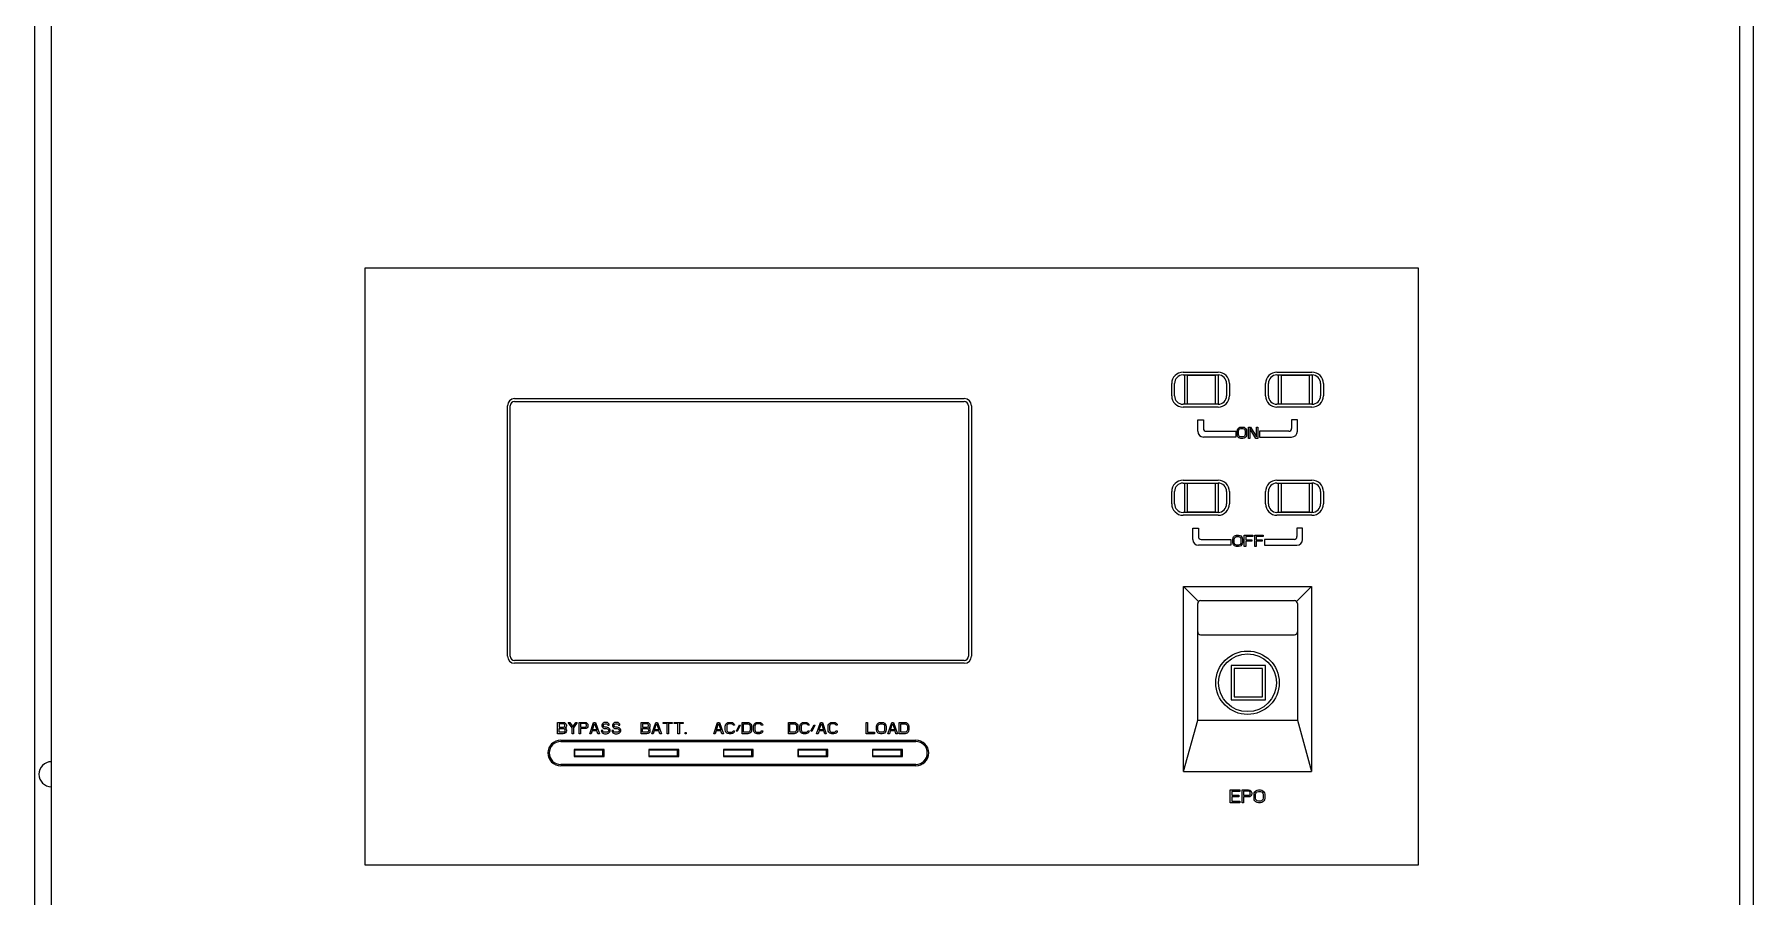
# Model space of a CAD drawing. Header units: millimetres. Extents: x 0 to 100, y -12 to 202.
# Drawn here: x 39.8 to 100.2, y 141.6 to 171.9 of the extents above; entities that cross this region are included whole.
import ezdxf

# ---------------------------------------------------------------- set-up
doc = ezdxf.new("R2010")
doc.units = ezdxf.units.MM
for name, color, linetype in [('4102-00741-1_0', 7, 'Continuous'), ('4102-40001-1_0', 7, 'Continuous'), ('4209-00048_0', 7, 'Continuous'), ('4212-59911-GJW_0', 7, 'Continuous'), ('4212-61205_0', 7, 'Continuous'), ('4212-61300_0', 7, 'Continuous'), ('4212-62023_1-GJW_0', 7, 'Continuous'), ('4212-94039_0', 7, 'Continuous'), ('ANJIAN-CONTROL_0', 7, 'Continuous')]:
    doc.layers.add(name, color=color, linetype=linetype)

msp = doc.modelspace()

# ---------------------------------------------------------------- linework, layer by layer
at = {"layer": '4102-00741-1_0', "color": 7, "linetype": 'Continuous'}
for p, q in [((81.82, 149.715), (81.82, 148.515)), ((83.02, 149.715), (81.82, 149.715)), ((81.92, 149.615), (81.92, 148.615)), ((82.92, 149.615), (81.92, 149.615)), ((82.92, 148.615), (82.92, 149.615)), ((83.02, 148.515), (83.02, 149.715)), ((81.92, 148.615), (82.92, 148.615)), ((81.82, 148.515), (83.02, 148.515))]:
    msp.add_line(p, q, dxfattribs=at)
at = {"layer": '4102-40001-1_0', "color": 7, "linetype": 'Continuous'}
for p, q in [((80.17, 159.93), (80.17, 158.9)), ((80.27, 159.915), (80.27, 158.915)), ((81.27, 159.915), (80.27, 159.915)), ((81.27, 158.915), (81.27, 159.915)), ((81.37, 158.902), (81.37, 159.928)), ((83.47, 159.93), (83.47, 158.9)), ((83.57, 159.915), (83.57, 158.915)), ((84.57, 159.915), (83.57, 159.915)), ((84.57, 158.915), (84.57, 159.915)), ((84.67, 158.902), (84.67, 159.928)), ((80.27, 158.915), (81.27, 158.915)), ((83.57, 158.915), (84.57, 158.915)), ((80.17, 156.13), (80.17, 155.1)), ((80.27, 156.115), (80.27, 155.115)), ((81.27, 156.115), (80.27, 156.115)), ((81.27, 155.115), (81.27, 156.115)), ((81.37, 155.102), (81.37, 156.128)), ((83.47, 156.13), (83.47, 155.1)), ((83.57, 156.115), (83.57, 155.115)), ((84.57, 156.115), (83.57, 156.115)), ((84.57, 155.115), (84.57, 156.115)), ((84.67, 155.102), (84.67, 156.128)), ((80.27, 155.115), (81.27, 155.115)), ((83.57, 155.115), (84.57, 155.115))]:
    msp.add_line(p, q, dxfattribs=at)
at = {"layer": '4209-00048_0', "color": 7, "linetype": 'Continuous'}
msp.add_arc((40.37, 145.9), 0.44, 90, 270, dxfattribs=at)
at = {"layer": '4212-59911-GJW_0', "color": 7, "linetype": 'Continuous'}
msp.add_line((39.77, 199.65), (39.77, 12.15), dxfattribs=at)
at = {"layer": '4212-61205_0', "color": 7, "linetype": 'Continuous'}
for p, q in [((51.39, 142.7), (51.39, 163.7)), ((51.39, 163.7), (88.39, 163.7)), ((88.39, 163.7), (88.39, 142.7)), ((88.39, 142.7), (51.39, 142.7))]:
    msp.add_line(p, q, dxfattribs=at)
at = {"layer": '4212-61300_0', "color": 7, "linetype": 'Continuous'}
for p, q in [((79.725, 159.2), (79.725, 159.63)), ((79.825, 159.2), (79.825, 159.63)), ((80.125, 160.03), (81.355, 160.03)), ((80.125, 159.93), (81.355, 159.93)), ((81.655, 159.63), (81.655, 159.2)), ((81.755, 159.63), (81.755, 159.2)), ((83.025, 159.2), (83.025, 159.63)), ((83.125, 159.2), (83.125, 159.63)), ((83.425, 160.03), (84.655, 160.03)), ((83.425, 159.93), (84.655, 159.93)), ((84.955, 159.63), (84.955, 159.2)), ((85.055, 159.63), (85.055, 159.2)), ((56.64, 159.1), (72.44, 159.1)), ((56.64, 159), (72.44, 159)), ((81.355, 158.9), (80.125, 158.9)), ((84.655, 158.9), (83.425, 158.9)), ((56.39, 150.05), (56.39, 158.85)), ((56.49, 150.05), (56.49, 158.85)), ((72.59, 158.85), (72.59, 150.05)), ((72.69, 158.85), (72.69, 150.05)), ((81.355, 158.8), (80.125, 158.8)), ((80.64, 157.95), (80.64, 158.35)), ((80.64, 158.35), (80.84, 158.35)), ((80.84, 158.35), (80.84, 158.05)), ((84.655, 158.8), (83.425, 158.8)), ((83.94, 158.35), (83.94, 158.05)), ((84.14, 158.35), (83.94, 158.35)), ((84.14, 157.95), (84.14, 158.35)), ((81.975, 157.75), (80.84, 157.75)), ((80.94, 157.95), (81.975, 157.95)), ((81.975, 157.95), (81.975, 157.75)), ((82.025, 157.964), (82.033, 158.006)), ((82.025, 157.836), (82.025, 157.964)), ((82.033, 157.794), (82.025, 157.836)), ((82.033, 158.006), (82.05, 158.04)), ((82.05, 157.76), (82.033, 157.794)), ((82.05, 158.04), (82.083, 158.074)), ((82.083, 157.726), (82.05, 157.76)), ((82.075, 157.964), (82.083, 157.998)), ((82.075, 157.836), (82.075, 157.964)), ((82.083, 157.802), (82.075, 157.836)), ((82.083, 158.074), (82.117, 158.091)), ((82.083, 157.998), (82.1, 158.023)), ((82.1, 157.777), (82.083, 157.802)), ((82.117, 157.709), (82.083, 157.726)), ((82.1, 158.023), (82.125, 158.04)), ((82.125, 157.76), (82.1, 157.777)), ((82.117, 158.091), (82.158, 158.1)), ((82.158, 157.7), (82.117, 157.709)), ((82.125, 158.04), (82.158, 158.049)), ((82.158, 157.751), (82.125, 157.76)), ((82.158, 158.1), (82.225, 158.1)), ((82.158, 158.049), (82.225, 158.049)), ((82.225, 157.751), (82.158, 157.751)), ((82.225, 157.7), (82.158, 157.7)), ((82.225, 158.1), (82.267, 158.091)), ((82.225, 158.049), (82.258, 158.04)), ((82.258, 157.76), (82.225, 157.751)), ((82.267, 157.709), (82.225, 157.7)), ((82.258, 158.04), (82.283, 158.023)), ((82.283, 157.777), (82.258, 157.76)), ((82.267, 158.091), (82.3, 158.074)), ((82.3, 157.726), (82.267, 157.709)), ((82.283, 158.023), (82.3, 157.998)), ((82.3, 157.802), (82.283, 157.777)), ((82.3, 158.074), (82.333, 158.04)), ((82.3, 157.998), (82.308, 157.964)), ((82.308, 157.836), (82.3, 157.802)), ((82.333, 157.76), (82.3, 157.726)), ((82.308, 157.964), (82.308, 157.836)), ((82.333, 158.04), (82.35, 158.006)), ((82.35, 157.794), (82.333, 157.76)), ((82.35, 158.006), (82.358, 157.964)), ((82.358, 157.836), (82.35, 157.794)), ((82.358, 157.964), (82.358, 157.836)), ((82.425, 157.7), (82.425, 158.1)), ((82.425, 158.1), (82.5, 158.1)), ((82.475, 157.7), (82.425, 157.7)), ((82.475, 158.049), (82.475, 157.7)), ((82.683, 157.7), (82.475, 158.049)), ((82.5, 158.1), (82.708, 157.76)), ((82.758, 157.7), (82.683, 157.7)), ((82.708, 157.76), (82.708, 158.1)), ((82.708, 158.1), (82.758, 158.1)), ((82.758, 158.1), (82.758, 157.7)), ((82.805, 157.95), (82.805, 157.75)), ((83.84, 157.95), (82.805, 157.95)), ((82.805, 157.75), (83.94, 157.75)), ((80.125, 156.23), (81.355, 156.23)), ((80.125, 156.13), (81.355, 156.13)), ((83.425, 156.23), (84.655, 156.23)), ((83.425, 156.13), (84.655, 156.13)), ((79.725, 155.4), (79.725, 155.83)), ((79.825, 155.4), (79.825, 155.83)), ((81.655, 155.83), (81.655, 155.4)), ((81.755, 155.83), (81.755, 155.4)), ((83.025, 155.4), (83.025, 155.83)), ((83.125, 155.4), (83.125, 155.83)), ((84.955, 155.83), (84.955, 155.4)), ((85.055, 155.83), (85.055, 155.4)), ((81.355, 155.1), (80.125, 155.1)), ((81.355, 155), (80.125, 155)), ((84.655, 155.1), (83.425, 155.1)), ((84.655, 155), (83.425, 155)), ((80.463, 154.15), (80.463, 154.55)), ((80.463, 154.55), (80.663, 154.55)), ((80.663, 154.55), (80.663, 154.25)), ((80.763, 154.15), (81.798, 154.15)), ((81.798, 154.15), (81.798, 153.95)), ((81.875, 154.164), (81.883, 154.206)), ((81.875, 154.036), (81.875, 154.164)), ((81.883, 153.994), (81.875, 154.036)), ((81.883, 154.206), (81.9, 154.24)), ((81.9, 154.24), (81.933, 154.274)), ((81.925, 154.164), (81.933, 154.198)), ((81.925, 154.036), (81.925, 154.164)), ((81.933, 154.002), (81.925, 154.036)), ((81.933, 154.274), (81.967, 154.291)), ((81.933, 154.198), (81.95, 154.223)), ((81.95, 154.223), (81.975, 154.24)), ((81.967, 154.291), (82.008, 154.3)), ((81.975, 154.24), (82.008, 154.249)), ((82.008, 154.3), (82.075, 154.3)), ((82.008, 154.249), (82.075, 154.249)), ((82.075, 154.3), (82.117, 154.291)), ((82.075, 154.249), (82.108, 154.24)), ((82.108, 154.24), (82.133, 154.223)), ((82.117, 154.291), (82.15, 154.274)), ((82.133, 154.223), (82.15, 154.198)), ((82.15, 154.274), (82.183, 154.24)), ((82.15, 154.198), (82.158, 154.164)), ((82.158, 154.036), (82.15, 154.002)), ((82.158, 154.164), (82.158, 154.036)), ((82.183, 154.24), (82.2, 154.206)), ((82.2, 154.206), (82.208, 154.164)), ((82.208, 154.036), (82.2, 153.994)), ((82.208, 154.164), (82.208, 154.036)), ((82.275, 153.9), (82.275, 154.3)), ((82.275, 154.3), (82.575, 154.3)), ((82.325, 154.249), (82.325, 154.138)), ((82.575, 154.249), (82.325, 154.249)), ((82.325, 154.138), (82.542, 154.138)), ((82.325, 154.087), (82.325, 153.9)), ((82.542, 154.087), (82.325, 154.087)), ((82.542, 154.138), (82.542, 154.087)), ((82.575, 154.3), (82.575, 154.249)), ((82.642, 153.9), (82.642, 154.3)), ((82.642, 154.3), (82.942, 154.3)), ((82.692, 154.249), (82.692, 154.138)), ((82.942, 154.249), (82.692, 154.249)), ((82.692, 154.138), (82.908, 154.138)), ((82.692, 154.087), (82.692, 153.9)), ((82.908, 154.087), (82.692, 154.087)), ((82.908, 154.138), (82.908, 154.087)), ((82.942, 154.3), (82.942, 154.249)), ((82.992, 154.15), (82.992, 153.95)), ((84.027, 154.15), (82.992, 154.15)), ((84.127, 154.55), (84.127, 154.25)), ((84.327, 154.55), (84.127, 154.55)), ((84.327, 154.15), (84.327, 154.55)), ((81.798, 153.95), (80.663, 153.95)), ((81.9, 153.96), (81.883, 153.994)), ((81.933, 153.926), (81.9, 153.96)), ((81.95, 153.977), (81.933, 154.002)), ((81.967, 153.909), (81.933, 153.926)), ((81.975, 153.96), (81.95, 153.977)), ((82.008, 153.9), (81.967, 153.909)), ((82.008, 153.951), (81.975, 153.96)), ((82.075, 153.951), (82.008, 153.951)), ((82.075, 153.9), (82.008, 153.9)), ((82.108, 153.96), (82.075, 153.951)), ((82.117, 153.909), (82.075, 153.9)), ((82.133, 153.977), (82.108, 153.96)), ((82.15, 153.926), (82.117, 153.909)), ((82.15, 154.002), (82.133, 153.977)), ((82.183, 153.96), (82.15, 153.926)), ((82.2, 153.994), (82.183, 153.96)), ((82.325, 153.9), (82.275, 153.9)), ((82.692, 153.9), (82.642, 153.9)), ((82.992, 153.95), (84.127, 153.95)), ((80.14, 146), (80.14, 152.5)), ((80.669, 151.971), (80.14, 152.5)), ((80.14, 152.5), (84.64, 152.5)), ((84.111, 151.971), (84.64, 152.5)), ((84.64, 152.5), (84.64, 146)), ((80.64, 147.8), (80.64, 151.9)), ((80.74, 152), (84.04, 152)), ((84.14, 151.9), (84.14, 147.8)), ((80.74, 150.8), (84.04, 150.8)), ((72.44, 149.9), (56.64, 149.9)), ((72.44, 149.8), (56.64, 149.8)), ((58.152, 147.322), (58.152, 147.722)), ((58.152, 147.722), (58.352, 147.722)), ((58.202, 147.671), (58.202, 147.552)), ((58.36, 147.671), (58.202, 147.671)), ((58.202, 147.552), (58.36, 147.552)), ((58.202, 147.373), (58.202, 147.501)), ((58.202, 147.501), (58.36, 147.501)), ((58.352, 147.722), (58.393, 147.713)), ((58.385, 147.662), (58.36, 147.671)), ((58.36, 147.552), (58.385, 147.56)), ((58.36, 147.501), (58.385, 147.492)), ((58.385, 147.382), (58.36, 147.373)), ((58.402, 147.645), (58.385, 147.662)), ((58.385, 147.56), (58.402, 147.577)), ((58.385, 147.492), (58.402, 147.475)), ((58.402, 147.399), (58.385, 147.382)), ((58.393, 147.713), (58.427, 147.688)), ((58.41, 147.62), (58.402, 147.645)), ((58.402, 147.577), (58.41, 147.603)), ((58.402, 147.475), (58.41, 147.45)), ((58.41, 147.424), (58.402, 147.399)), ((58.41, 147.603), (58.41, 147.62)), ((58.427, 147.535), (58.41, 147.526)), ((58.41, 147.526), (58.427, 147.518)), ((58.41, 147.45), (58.41, 147.424)), ((58.427, 147.688), (58.452, 147.654)), ((58.452, 147.569), (58.427, 147.535)), ((58.427, 147.518), (58.452, 147.484)), ((58.452, 147.39), (58.427, 147.356)), ((58.452, 147.654), (58.46, 147.628)), ((58.46, 147.594), (58.452, 147.569)), ((58.452, 147.484), (58.46, 147.458)), ((58.46, 147.416), (58.452, 147.39)), ((58.46, 147.628), (58.46, 147.594)), ((58.46, 147.458), (58.46, 147.416)), ((58.66, 147.526), (58.527, 147.722)), ((58.527, 147.722), (58.577, 147.722)), ((58.577, 147.722), (58.685, 147.56)), ((58.66, 147.322), (58.66, 147.526)), ((58.685, 147.56), (58.793, 147.722)), ((58.843, 147.722), (58.71, 147.526)), ((58.71, 147.526), (58.71, 147.322)), ((58.793, 147.722), (58.843, 147.722)), ((58.91, 147.322), (58.91, 147.722)), ((58.91, 147.722), (59.11, 147.722)), ((58.96, 147.679), (58.96, 147.552)), ((59.118, 147.679), (58.96, 147.679)), ((58.96, 147.552), (59.118, 147.552)), ((58.96, 147.501), (58.96, 147.322)), ((59.11, 147.501), (58.96, 147.501)), ((59.11, 147.722), (59.152, 147.713)), ((59.152, 147.509), (59.11, 147.501)), ((59.143, 147.671), (59.118, 147.679)), ((59.118, 147.552), (59.143, 147.56)), ((59.16, 147.654), (59.143, 147.671)), ((59.143, 147.56), (59.16, 147.577)), ((59.152, 147.713), (59.185, 147.688)), ((59.185, 147.535), (59.152, 147.509)), ((59.168, 147.628), (59.16, 147.654)), ((59.16, 147.577), (59.168, 147.603)), ((59.168, 147.603), (59.168, 147.628)), ((59.185, 147.688), (59.21, 147.654)), ((59.21, 147.569), (59.185, 147.535)), ((59.21, 147.654), (59.218, 147.628)), ((59.218, 147.594), (59.21, 147.569)), ((59.218, 147.628), (59.218, 147.594)), ((59.285, 147.322), (59.418, 147.722)), ((59.368, 147.424), (59.335, 147.322)), ((59.535, 147.424), (59.368, 147.424)), ((59.377, 147.458), (59.452, 147.688)), ((59.527, 147.458), (59.377, 147.458)), ((59.418, 147.722), (59.485, 147.722)), ((59.452, 147.688), (59.527, 147.458)), ((59.485, 147.722), (59.618, 147.322)), ((59.568, 147.322), (59.535, 147.424)), ((59.685, 147.433), (59.693, 147.399)), ((59.735, 147.433), (59.685, 147.433)), ((59.693, 147.399), (59.718, 147.356)), ((59.718, 147.662), (59.71, 147.628)), ((59.71, 147.628), (59.71, 147.594)), ((59.71, 147.594), (59.718, 147.56)), ((59.752, 147.696), (59.718, 147.662)), ((59.718, 147.56), (59.752, 147.526)), ((59.743, 147.407), (59.735, 147.433)), ((59.768, 147.382), (59.743, 147.407)), ((59.785, 147.713), (59.752, 147.696)), ((59.752, 147.526), (59.785, 147.509)), ((59.76, 147.62), (59.768, 147.645)), ((59.76, 147.603), (59.76, 147.62)), ((59.768, 147.577), (59.76, 147.603)), ((59.768, 147.645), (59.793, 147.662)), ((59.793, 147.56), (59.768, 147.577)), ((59.802, 147.373), (59.768, 147.382)), ((59.818, 147.722), (59.785, 147.713)), ((59.785, 147.509), (59.818, 147.501)), ((59.793, 147.662), (59.818, 147.671)), ((59.818, 147.552), (59.793, 147.56)), ((59.86, 147.722), (59.818, 147.722)), ((59.818, 147.671), (59.868, 147.671)), ((59.868, 147.552), (59.818, 147.552)), ((59.818, 147.501), (59.868, 147.501)), ((59.902, 147.713), (59.86, 147.722)), ((59.868, 147.671), (59.893, 147.662)), ((59.91, 147.543), (59.868, 147.552)), ((59.868, 147.501), (59.902, 147.492)), ((59.902, 147.382), (59.868, 147.373)), ((59.893, 147.662), (59.91, 147.645)), ((59.935, 147.688), (59.902, 147.713)), ((59.902, 147.492), (59.927, 147.475)), ((59.927, 147.399), (59.902, 147.382)), ((59.91, 147.645), (59.918, 147.628)), ((59.943, 147.526), (59.91, 147.543)), ((59.918, 147.628), (59.968, 147.628)), ((59.927, 147.475), (59.943, 147.45)), ((59.943, 147.424), (59.927, 147.399)), ((59.96, 147.654), (59.935, 147.688)), ((59.977, 147.492), (59.943, 147.526)), ((59.943, 147.45), (59.943, 147.424)), ((59.943, 147.348), (59.977, 147.382)), ((59.968, 147.628), (59.96, 147.654)), ((59.993, 147.458), (59.977, 147.492)), ((59.977, 147.382), (59.993, 147.416)), ((59.993, 147.416), (59.993, 147.458)), ((60.06, 147.433), (60.068, 147.399)), ((60.11, 147.433), (60.06, 147.433)), ((60.068, 147.399), (60.093, 147.356)), ((60.093, 147.662), (60.085, 147.628)), ((60.085, 147.628), (60.085, 147.594)), ((60.085, 147.594), (60.093, 147.56)), ((60.127, 147.696), (60.093, 147.662)), ((60.093, 147.56), (60.127, 147.526)), ((60.118, 147.407), (60.11, 147.433)), ((60.143, 147.382), (60.118, 147.407)), ((60.16, 147.713), (60.127, 147.696)), ((60.127, 147.526), (60.16, 147.509)), ((60.135, 147.62), (60.143, 147.645)), ((60.135, 147.603), (60.135, 147.62)), ((60.143, 147.577), (60.135, 147.603)), ((60.143, 147.645), (60.168, 147.662)), ((60.168, 147.56), (60.143, 147.577)), ((60.177, 147.373), (60.143, 147.382)), ((60.193, 147.722), (60.16, 147.713)), ((60.16, 147.509), (60.193, 147.501)), ((60.168, 147.662), (60.193, 147.671)), ((60.193, 147.552), (60.168, 147.56)), ((60.235, 147.722), (60.193, 147.722)), ((60.193, 147.671), (60.243, 147.671)), ((60.243, 147.552), (60.193, 147.552)), ((60.193, 147.501), (60.243, 147.501)), ((60.277, 147.713), (60.235, 147.722)), ((60.243, 147.671), (60.268, 147.662)), ((60.285, 147.543), (60.243, 147.552)), ((60.243, 147.501), (60.277, 147.492)), ((60.277, 147.382), (60.243, 147.373)), ((60.268, 147.662), (60.285, 147.645)), ((60.31, 147.688), (60.277, 147.713)), ((60.277, 147.492), (60.302, 147.475)), ((60.302, 147.399), (60.277, 147.382)), ((60.285, 147.645), (60.293, 147.628)), ((60.318, 147.526), (60.285, 147.543)), ((60.293, 147.628), (60.343, 147.628)), ((60.302, 147.475), (60.318, 147.45)), ((60.318, 147.424), (60.302, 147.399)), ((60.335, 147.654), (60.31, 147.688)), ((60.352, 147.492), (60.318, 147.526)), ((60.318, 147.45), (60.318, 147.424)), ((60.318, 147.348), (60.352, 147.382)), ((60.343, 147.628), (60.335, 147.654)), ((60.368, 147.458), (60.352, 147.492)), ((60.352, 147.382), (60.368, 147.416)), ((60.368, 147.416), (60.368, 147.458)), ((61.088, 147.322), (61.088, 147.722)), ((61.088, 147.722), (61.288, 147.722)), ((61.138, 147.671), (61.138, 147.552)), ((61.297, 147.671), (61.138, 147.671)), ((61.138, 147.552), (61.297, 147.552)), ((61.138, 147.373), (61.138, 147.501)), ((61.138, 147.501), (61.297, 147.501)), ((61.288, 147.722), (61.33, 147.713)), ((61.322, 147.662), (61.297, 147.671)), ((61.297, 147.552), (61.322, 147.56)), ((61.297, 147.501), (61.322, 147.492)), ((61.322, 147.382), (61.297, 147.373)), ((61.338, 147.645), (61.322, 147.662)), ((61.322, 147.56), (61.338, 147.577)), ((61.322, 147.492), (61.338, 147.475)), ((61.338, 147.399), (61.322, 147.382)), ((61.33, 147.713), (61.363, 147.688)), ((61.347, 147.62), (61.338, 147.645)), ((61.338, 147.577), (61.347, 147.603)), ((61.338, 147.475), (61.347, 147.45)), ((61.347, 147.424), (61.338, 147.399)), ((61.347, 147.603), (61.347, 147.62)), ((61.363, 147.535), (61.347, 147.526)), ((61.347, 147.526), (61.363, 147.518)), ((61.347, 147.45), (61.347, 147.424)), ((61.363, 147.688), (61.388, 147.654)), ((61.388, 147.569), (61.363, 147.535)), ((61.363, 147.518), (61.388, 147.484)), ((61.388, 147.39), (61.363, 147.356)), ((61.388, 147.654), (61.397, 147.628)), ((61.397, 147.594), (61.388, 147.569)), ((61.388, 147.484), (61.397, 147.458)), ((61.397, 147.416), (61.388, 147.39)), ((61.397, 147.628), (61.397, 147.594)), ((61.397, 147.458), (61.397, 147.416)), ((61.463, 147.322), (61.597, 147.722)), ((61.547, 147.424), (61.513, 147.322)), ((61.713, 147.424), (61.547, 147.424)), ((61.555, 147.458), (61.63, 147.688)), ((61.705, 147.458), (61.555, 147.458)), ((61.597, 147.722), (61.663, 147.722)), ((61.63, 147.688), (61.705, 147.458)), ((61.663, 147.722), (61.797, 147.322)), ((61.747, 147.322), (61.713, 147.424)), ((61.863, 147.679), (61.863, 147.722)), ((61.863, 147.722), (62.18, 147.722)), ((61.997, 147.679), (61.863, 147.679)), ((61.997, 147.322), (61.997, 147.679)), ((62.047, 147.679), (62.047, 147.322)), ((62.18, 147.679), (62.047, 147.679)), ((62.18, 147.722), (62.18, 147.679)), ((62.247, 147.679), (62.247, 147.722)), ((62.247, 147.722), (62.563, 147.722)), ((62.38, 147.679), (62.247, 147.679)), ((62.38, 147.322), (62.38, 147.679)), ((62.43, 147.679), (62.43, 147.322)), ((62.563, 147.679), (62.43, 147.679)), ((62.563, 147.722), (62.563, 147.679)), ((63.642, 147.322), (63.775, 147.722)), ((63.725, 147.424), (63.692, 147.322)), ((63.892, 147.424), (63.725, 147.424)), ((63.733, 147.458), (63.808, 147.688)), ((63.883, 147.458), (63.733, 147.458)), ((63.775, 147.722), (63.842, 147.722)), ((63.808, 147.688), (63.883, 147.458)), ((63.842, 147.722), (63.975, 147.322)), ((63.925, 147.322), (63.892, 147.424)), ((64.042, 147.586), (64.05, 147.628)), ((64.042, 147.458), (64.042, 147.586)), ((64.05, 147.416), (64.042, 147.458)), ((64.05, 147.628), (64.067, 147.662)), ((64.067, 147.382), (64.05, 147.416)), ((64.067, 147.662), (64.1, 147.696)), ((64.1, 147.348), (64.067, 147.382)), ((64.1, 147.62), (64.092, 147.586)), ((64.092, 147.586), (64.092, 147.458)), ((64.092, 147.458), (64.1, 147.424)), ((64.1, 147.696), (64.133, 147.713)), ((64.117, 147.645), (64.1, 147.62)), ((64.1, 147.424), (64.117, 147.399)), ((64.142, 147.662), (64.117, 147.645)), ((64.117, 147.399), (64.142, 147.382)), ((64.133, 147.713), (64.175, 147.722)), ((64.175, 147.671), (64.142, 147.662)), ((64.142, 147.382), (64.175, 147.373)), ((64.175, 147.722), (64.25, 147.722)), ((64.25, 147.671), (64.175, 147.671)), ((64.25, 147.722), (64.292, 147.713)), ((64.283, 147.662), (64.25, 147.671)), ((64.25, 147.373), (64.283, 147.382)), ((64.308, 147.645), (64.283, 147.662)), ((64.283, 147.382), (64.308, 147.399)), ((64.292, 147.713), (64.325, 147.696)), ((64.317, 147.62), (64.308, 147.645)), ((64.308, 147.399), (64.317, 147.424)), ((64.367, 147.62), (64.317, 147.62)), ((64.317, 147.424), (64.367, 147.424)), ((64.325, 147.696), (64.358, 147.662)), ((64.358, 147.382), (64.325, 147.348)), ((64.358, 147.662), (64.367, 147.62)), ((64.367, 147.424), (64.358, 147.382)), ((64.433, 147.424), (64.542, 147.637)), ((64.458, 147.407), (64.433, 147.424)), ((64.567, 147.62), (64.458, 147.407)), ((64.542, 147.637), (64.567, 147.62)), ((64.633, 147.322), (64.633, 147.722)), ((64.633, 147.722), (64.833, 147.722)), ((64.683, 147.373), (64.683, 147.671)), ((64.683, 147.671), (64.833, 147.671)), ((64.833, 147.722), (64.875, 147.713)), ((64.833, 147.671), (64.867, 147.662)), ((64.867, 147.382), (64.833, 147.373)), ((64.867, 147.662), (64.892, 147.645)), ((64.892, 147.399), (64.867, 147.382)), ((64.875, 147.713), (64.908, 147.696)), ((64.892, 147.645), (64.908, 147.62)), ((64.908, 147.424), (64.892, 147.399)), ((64.908, 147.696), (64.942, 147.662)), ((64.908, 147.62), (64.917, 147.586)), ((64.917, 147.458), (64.908, 147.424)), ((64.942, 147.382), (64.908, 147.348)), ((64.917, 147.586), (64.917, 147.458)), ((64.942, 147.662), (64.958, 147.628)), ((64.958, 147.416), (64.942, 147.382)), ((64.958, 147.628), (64.967, 147.586)), ((64.967, 147.458), (64.958, 147.416)), ((64.967, 147.586), (64.967, 147.458)), ((65.033, 147.586), (65.042, 147.628)), ((65.033, 147.458), (65.033, 147.586)), ((65.042, 147.416), (65.033, 147.458)), ((65.042, 147.628), (65.058, 147.662)), ((65.058, 147.382), (65.042, 147.416)), ((65.058, 147.662), (65.092, 147.696)), ((65.092, 147.348), (65.058, 147.382)), ((65.092, 147.62), (65.083, 147.586)), ((65.083, 147.586), (65.083, 147.458)), ((65.083, 147.458), (65.092, 147.424)), ((65.092, 147.696), (65.125, 147.713)), ((65.108, 147.645), (65.092, 147.62)), ((65.092, 147.424), (65.108, 147.399)), ((65.133, 147.662), (65.108, 147.645)), ((65.108, 147.399), (65.133, 147.382)), ((65.125, 147.713), (65.167, 147.722)), ((65.167, 147.671), (65.133, 147.662)), ((65.133, 147.382), (65.167, 147.373)), ((65.167, 147.722), (65.242, 147.722)), ((65.242, 147.671), (65.167, 147.671)), ((65.242, 147.722), (65.283, 147.713)), ((65.275, 147.662), (65.242, 147.671)), ((65.242, 147.373), (65.275, 147.382)), ((65.3, 147.645), (65.275, 147.662)), ((65.275, 147.382), (65.3, 147.399)), ((65.283, 147.713), (65.317, 147.696)), ((65.308, 147.62), (65.3, 147.645)), ((65.3, 147.399), (65.308, 147.424)), ((65.358, 147.62), (65.308, 147.62)), ((65.308, 147.424), (65.358, 147.424)), ((65.317, 147.696), (65.35, 147.662)), ((65.35, 147.382), (65.317, 147.348)), ((65.35, 147.662), (65.358, 147.62)), ((65.358, 147.424), (65.35, 147.382)), ((66.262, 147.322), (66.262, 147.722)), ((66.262, 147.722), (66.462, 147.722)), ((66.312, 147.373), (66.312, 147.671)), ((66.312, 147.671), (66.462, 147.671)), ((66.462, 147.722), (66.503, 147.713)), ((66.462, 147.671), (66.495, 147.662)), ((66.495, 147.382), (66.462, 147.373)), ((66.495, 147.662), (66.52, 147.645)), ((66.52, 147.399), (66.495, 147.382)), ((66.503, 147.713), (66.537, 147.696)), ((66.52, 147.645), (66.537, 147.62)), ((66.537, 147.424), (66.52, 147.399)), ((66.537, 147.696), (66.57, 147.662)), ((66.537, 147.62), (66.545, 147.586)), ((66.545, 147.458), (66.537, 147.424)), ((66.57, 147.382), (66.537, 147.348)), ((66.545, 147.586), (66.545, 147.458)), ((66.57, 147.662), (66.587, 147.628)), ((66.587, 147.416), (66.57, 147.382)), ((66.587, 147.628), (66.595, 147.586)), ((66.595, 147.458), (66.587, 147.416)), ((66.595, 147.586), (66.595, 147.458)), ((66.662, 147.586), (66.67, 147.628)), ((66.662, 147.458), (66.662, 147.586)), ((66.67, 147.416), (66.662, 147.458)), ((66.67, 147.628), (66.687, 147.662)), ((66.687, 147.382), (66.67, 147.416)), ((66.687, 147.662), (66.72, 147.696)), ((66.72, 147.348), (66.687, 147.382)), ((66.72, 147.62), (66.712, 147.586)), ((66.712, 147.586), (66.712, 147.458)), ((66.712, 147.458), (66.72, 147.424)), ((66.72, 147.696), (66.753, 147.713)), ((66.737, 147.645), (66.72, 147.62)), ((66.72, 147.424), (66.737, 147.399)), ((66.762, 147.662), (66.737, 147.645)), ((66.737, 147.399), (66.762, 147.382)), ((66.753, 147.713), (66.795, 147.722)), ((66.795, 147.671), (66.762, 147.662)), ((66.762, 147.382), (66.795, 147.373)), ((66.795, 147.722), (66.87, 147.722)), ((66.87, 147.671), (66.795, 147.671)), ((66.87, 147.722), (66.912, 147.713)), ((66.903, 147.662), (66.87, 147.671)), ((66.87, 147.373), (66.903, 147.382)), ((66.928, 147.645), (66.903, 147.662)), ((66.903, 147.382), (66.928, 147.399)), ((66.912, 147.713), (66.945, 147.696)), ((66.937, 147.62), (66.928, 147.645)), ((66.928, 147.399), (66.937, 147.424)), ((66.987, 147.62), (66.937, 147.62)), ((66.937, 147.424), (66.987, 147.424)), ((66.945, 147.696), (66.978, 147.662)), ((66.978, 147.382), (66.945, 147.348)), ((66.978, 147.662), (66.987, 147.62)), ((66.987, 147.424), (66.978, 147.382)), ((67.053, 147.424), (67.162, 147.637)), ((67.078, 147.407), (67.053, 147.424)), ((67.187, 147.62), (67.078, 147.407)), ((67.162, 147.637), (67.187, 147.62)), ((67.253, 147.322), (67.387, 147.722)), ((67.337, 147.424), (67.303, 147.322)), ((67.503, 147.424), (67.337, 147.424)), ((67.345, 147.458), (67.42, 147.688)), ((67.495, 147.458), (67.345, 147.458)), ((67.387, 147.722), (67.453, 147.722)), ((67.42, 147.688), (67.495, 147.458)), ((67.453, 147.722), (67.587, 147.322)), ((67.537, 147.322), (67.503, 147.424)), ((67.653, 147.586), (67.662, 147.628)), ((67.653, 147.458), (67.653, 147.586)), ((67.662, 147.416), (67.653, 147.458)), ((67.662, 147.628), (67.678, 147.662)), ((67.678, 147.382), (67.662, 147.416)), ((67.678, 147.662), (67.712, 147.696)), ((67.712, 147.348), (67.678, 147.382)), ((67.712, 147.62), (67.703, 147.586)), ((67.703, 147.586), (67.703, 147.458)), ((67.703, 147.458), (67.712, 147.424)), ((67.712, 147.696), (67.745, 147.713)), ((67.728, 147.645), (67.712, 147.62)), ((67.712, 147.424), (67.728, 147.399)), ((67.753, 147.662), (67.728, 147.645)), ((67.728, 147.399), (67.753, 147.382)), ((67.745, 147.713), (67.787, 147.722)), ((67.787, 147.671), (67.753, 147.662)), ((67.753, 147.382), (67.787, 147.373)), ((67.787, 147.722), (67.862, 147.722)), ((67.862, 147.671), (67.787, 147.671)), ((67.862, 147.722), (67.903, 147.713)), ((67.895, 147.662), (67.862, 147.671)), ((67.862, 147.373), (67.895, 147.382)), ((67.92, 147.645), (67.895, 147.662)), ((67.895, 147.382), (67.92, 147.399)), ((67.903, 147.713), (67.937, 147.696)), ((67.928, 147.62), (67.92, 147.645)), ((67.92, 147.399), (67.928, 147.424)), ((67.978, 147.62), (67.928, 147.62)), ((67.928, 147.424), (67.978, 147.424)), ((67.937, 147.696), (67.97, 147.662)), ((67.97, 147.382), (67.937, 147.348)), ((67.97, 147.662), (67.978, 147.62)), ((67.978, 147.424), (67.97, 147.382)), ((68.99, 147.322), (68.99, 147.722)), ((68.99, 147.722), (69.04, 147.722)), ((69.04, 147.722), (69.04, 147.373)), ((69.357, 147.586), (69.365, 147.628)), ((69.357, 147.458), (69.357, 147.586)), ((69.365, 147.416), (69.357, 147.458)), ((69.365, 147.628), (69.382, 147.662)), ((69.382, 147.382), (69.365, 147.416)), ((69.382, 147.662), (69.415, 147.696)), ((69.415, 147.348), (69.382, 147.382)), ((69.407, 147.586), (69.415, 147.62)), ((69.407, 147.458), (69.407, 147.586)), ((69.415, 147.424), (69.407, 147.458)), ((69.415, 147.696), (69.448, 147.713)), ((69.415, 147.62), (69.432, 147.645)), ((69.432, 147.399), (69.415, 147.424)), ((69.432, 147.645), (69.457, 147.662)), ((69.457, 147.382), (69.432, 147.399)), ((69.448, 147.713), (69.49, 147.722)), ((69.457, 147.662), (69.49, 147.671)), ((69.49, 147.373), (69.457, 147.382)), ((69.49, 147.722), (69.557, 147.722)), ((69.49, 147.671), (69.557, 147.671)), ((69.557, 147.722), (69.598, 147.713)), ((69.557, 147.671), (69.59, 147.662)), ((69.59, 147.382), (69.557, 147.373)), ((69.59, 147.662), (69.615, 147.645)), ((69.615, 147.399), (69.59, 147.382)), ((69.598, 147.713), (69.632, 147.696)), ((69.615, 147.645), (69.632, 147.62)), ((69.632, 147.424), (69.615, 147.399)), ((69.632, 147.696), (69.665, 147.662)), ((69.632, 147.62), (69.64, 147.586)), ((69.64, 147.458), (69.632, 147.424)), ((69.665, 147.382), (69.632, 147.348)), ((69.64, 147.586), (69.64, 147.458)), ((69.665, 147.662), (69.682, 147.628)), ((69.682, 147.416), (69.665, 147.382)), ((69.682, 147.628), (69.69, 147.586)), ((69.69, 147.458), (69.682, 147.416)), ((69.69, 147.586), (69.69, 147.458)), ((69.757, 147.322), (69.89, 147.722)), ((69.84, 147.424), (69.807, 147.322)), ((70.007, 147.424), (69.84, 147.424)), ((69.848, 147.458), (69.923, 147.688)), ((69.998, 147.458), (69.848, 147.458)), ((69.89, 147.722), (69.957, 147.722)), ((69.923, 147.688), (69.998, 147.458)), ((69.957, 147.722), (70.09, 147.322)), ((70.04, 147.322), (70.007, 147.424)), ((70.157, 147.322), (70.157, 147.722)), ((70.157, 147.722), (70.357, 147.722)), ((70.207, 147.373), (70.207, 147.671)), ((70.207, 147.671), (70.357, 147.671)), ((70.357, 147.722), (70.398, 147.713)), ((70.357, 147.671), (70.39, 147.662)), ((70.39, 147.382), (70.357, 147.373)), ((70.39, 147.662), (70.415, 147.645)), ((70.415, 147.399), (70.39, 147.382)), ((70.398, 147.713), (70.432, 147.696)), ((70.415, 147.645), (70.432, 147.62)), ((70.432, 147.424), (70.415, 147.399)), ((70.432, 147.696), (70.465, 147.662)), ((70.432, 147.62), (70.44, 147.586)), ((70.44, 147.458), (70.432, 147.424)), ((70.465, 147.382), (70.432, 147.348)), ((70.44, 147.586), (70.44, 147.458)), ((70.465, 147.662), (70.482, 147.628)), ((70.482, 147.416), (70.465, 147.382)), ((70.482, 147.628), (70.49, 147.586)), ((70.49, 147.458), (70.482, 147.416)), ((70.49, 147.586), (70.49, 147.458)), ((80.14, 146), (80.64, 147.8)), ((80.64, 147.8), (84.14, 147.8)), ((84.14, 147.8), (84.64, 146)), ((58.352, 147.322), (58.152, 147.322)), ((58.36, 147.373), (58.202, 147.373)), ((58.26, 147.097), (70.74, 147.097)), ((58.26, 147.047), (70.74, 147.047)), ((58.393, 147.331), (58.352, 147.322)), ((58.427, 147.356), (58.393, 147.331)), ((58.71, 147.322), (58.66, 147.322)), ((58.96, 147.322), (58.91, 147.322)), ((59.335, 147.322), (59.285, 147.322)), ((59.618, 147.322), (59.568, 147.322)), ((59.718, 147.356), (59.76, 147.331)), ((59.76, 147.331), (59.802, 147.322)), ((59.868, 147.373), (59.802, 147.373)), ((59.802, 147.322), (59.868, 147.322)), ((59.868, 147.322), (59.91, 147.331)), ((59.91, 147.331), (59.943, 147.348)), ((60.093, 147.356), (60.135, 147.331)), ((60.135, 147.331), (60.177, 147.322)), ((60.243, 147.373), (60.177, 147.373)), ((60.177, 147.322), (60.243, 147.322)), ((60.243, 147.322), (60.285, 147.331)), ((60.285, 147.331), (60.318, 147.348)), ((61.288, 147.322), (61.088, 147.322)), ((61.297, 147.373), (61.138, 147.373)), ((61.33, 147.331), (61.288, 147.322)), ((61.363, 147.356), (61.33, 147.331)), ((61.513, 147.322), (61.463, 147.322)), ((61.797, 147.322), (61.747, 147.322)), ((62.047, 147.322), (61.997, 147.322)), ((62.43, 147.322), (62.38, 147.322)), ((62.63, 147.322), (62.63, 147.365)), ((62.63, 147.365), (62.672, 147.365)), ((62.672, 147.322), (62.63, 147.322)), ((62.672, 147.365), (62.672, 147.322)), ((63.692, 147.322), (63.642, 147.322)), ((63.975, 147.322), (63.925, 147.322)), ((64.133, 147.331), (64.1, 147.348)), ((64.175, 147.322), (64.133, 147.331)), ((64.175, 147.373), (64.25, 147.373)), ((64.25, 147.322), (64.175, 147.322)), ((64.292, 147.331), (64.25, 147.322)), ((64.325, 147.348), (64.292, 147.331)), ((64.833, 147.322), (64.633, 147.322)), ((64.833, 147.373), (64.683, 147.373)), ((64.875, 147.331), (64.833, 147.322)), ((64.908, 147.348), (64.875, 147.331)), ((65.125, 147.331), (65.092, 147.348)), ((65.167, 147.322), (65.125, 147.331)), ((65.167, 147.373), (65.242, 147.373)), ((65.242, 147.322), (65.167, 147.322)), ((65.283, 147.331), (65.242, 147.322)), ((65.317, 147.348), (65.283, 147.331)), ((66.462, 147.322), (66.262, 147.322)), ((66.462, 147.373), (66.312, 147.373)), ((66.503, 147.331), (66.462, 147.322)), ((66.537, 147.348), (66.503, 147.331)), ((66.753, 147.331), (66.72, 147.348)), ((66.795, 147.322), (66.753, 147.331)), ((66.795, 147.373), (66.87, 147.373)), ((66.87, 147.322), (66.795, 147.322)), ((66.912, 147.331), (66.87, 147.322)), ((66.945, 147.348), (66.912, 147.331)), ((67.303, 147.322), (67.253, 147.322)), ((67.587, 147.322), (67.537, 147.322)), ((67.745, 147.331), (67.712, 147.348)), ((67.787, 147.322), (67.745, 147.331)), ((67.787, 147.373), (67.862, 147.373)), ((67.862, 147.322), (67.787, 147.322)), ((67.903, 147.331), (67.862, 147.322)), ((67.937, 147.348), (67.903, 147.331)), ((69.29, 147.322), (68.99, 147.322)), ((69.04, 147.373), (69.29, 147.373)), ((69.29, 147.373), (69.29, 147.322)), ((69.448, 147.331), (69.415, 147.348)), ((69.49, 147.322), (69.448, 147.331)), ((69.557, 147.373), (69.49, 147.373)), ((69.557, 147.322), (69.49, 147.322)), ((69.598, 147.331), (69.557, 147.322)), ((69.632, 147.348), (69.598, 147.331)), ((69.807, 147.322), (69.757, 147.322)), ((70.09, 147.322), (70.04, 147.322)), ((70.357, 147.322), (70.157, 147.322)), ((70.357, 147.373), (70.207, 147.373)), ((70.398, 147.331), (70.357, 147.322)), ((70.432, 147.348), (70.398, 147.331)), ((70.74, 146.247), (58.26, 146.247)), ((70.74, 146.197), (58.26, 146.197)), ((58.735, 146.772), (58.735, 146.522)), ((59.785, 146.772), (58.735, 146.772)), ((58.735, 146.522), (59.785, 146.522)), ((59.785, 146.522), (59.785, 146.772)), ((61.355, 146.772), (61.355, 146.522)), ((62.405, 146.772), (61.355, 146.772)), ((61.355, 146.522), (62.405, 146.522)), ((62.405, 146.522), (62.405, 146.772)), ((63.975, 146.772), (63.975, 146.522)), ((65.025, 146.772), (63.975, 146.772)), ((63.975, 146.522), (65.025, 146.522)), ((65.025, 146.522), (65.025, 146.772)), ((66.595, 146.772), (66.595, 146.522)), ((67.645, 146.772), (66.595, 146.772)), ((66.595, 146.522), (67.645, 146.522)), ((67.645, 146.522), (67.645, 146.772)), ((69.215, 146.772), (69.215, 146.522)), ((70.265, 146.772), (69.215, 146.772)), ((69.215, 146.522), (70.265, 146.522)), ((70.265, 146.522), (70.265, 146.772)), ((80.14, 146), (84.64, 146)), ((81.785, 144.9), (81.785, 145.35)), ((81.785, 145.35), (82.123, 145.35)), ((81.842, 145.293), (81.842, 145.168)), ((82.123, 145.293), (81.842, 145.293)), ((81.842, 145.168), (82.085, 145.168)), ((81.842, 145.111), (81.842, 144.957)), ((82.085, 145.111), (81.842, 145.111)), ((82.085, 145.168), (82.085, 145.111)), ((82.123, 145.35), (82.123, 145.293)), ((82.198, 144.9), (82.198, 145.35)), ((82.198, 145.35), (82.423, 145.35)), ((82.254, 145.302), (82.254, 145.159)), ((82.432, 145.302), (82.254, 145.302)), ((82.254, 145.159), (82.432, 145.159)), ((82.254, 145.101), (82.254, 144.9)), ((82.423, 145.101), (82.254, 145.101)), ((82.423, 145.35), (82.47, 145.34)), ((82.47, 145.111), (82.423, 145.101)), ((82.46, 145.293), (82.432, 145.302)), ((82.432, 145.159), (82.46, 145.168)), ((82.479, 145.273), (82.46, 145.293)), ((82.46, 145.168), (82.479, 145.187)), ((82.47, 145.34), (82.507, 145.312)), ((82.507, 145.139), (82.47, 145.111)), ((82.488, 145.245), (82.479, 145.273)), ((82.479, 145.187), (82.488, 145.216)), ((82.488, 145.216), (82.488, 145.245)), ((82.507, 145.312), (82.535, 145.273)), ((82.535, 145.178), (82.507, 145.139)), ((82.535, 145.273), (82.545, 145.245)), ((82.545, 145.206), (82.535, 145.178)), ((82.545, 145.245), (82.545, 145.206)), ((82.62, 145.197), (82.629, 145.245)), ((82.62, 145.053), (82.62, 145.197)), ((82.629, 145.005), (82.62, 145.053)), ((82.629, 145.245), (82.648, 145.283)), ((82.648, 144.967), (82.629, 145.005)), ((82.648, 145.283), (82.685, 145.321)), ((82.685, 144.929), (82.648, 144.967)), ((82.676, 145.197), (82.685, 145.235)), ((82.676, 145.053), (82.676, 145.197)), ((82.685, 145.015), (82.676, 145.053)), ((82.685, 145.321), (82.723, 145.34)), ((82.685, 145.235), (82.704, 145.264)), ((82.704, 144.986), (82.685, 145.015)), ((82.704, 145.264), (82.732, 145.283)), ((82.732, 144.967), (82.704, 144.986)), ((82.723, 145.34), (82.77, 145.35)), ((82.732, 145.283), (82.77, 145.293)), ((82.77, 144.957), (82.732, 144.967)), ((82.77, 145.35), (82.845, 145.35)), ((82.77, 145.293), (82.845, 145.293)), ((82.845, 145.35), (82.892, 145.34)), ((82.845, 145.293), (82.882, 145.283)), ((82.882, 144.967), (82.845, 144.957)), ((82.882, 145.283), (82.91, 145.264)), ((82.91, 144.986), (82.882, 144.967)), ((82.892, 145.34), (82.929, 145.321)), ((82.91, 145.264), (82.929, 145.235)), ((82.929, 145.015), (82.91, 144.986)), ((82.929, 145.321), (82.967, 145.283)), ((82.929, 145.235), (82.938, 145.197)), ((82.938, 145.053), (82.929, 145.015)), ((82.967, 144.967), (82.929, 144.929)), ((82.938, 145.197), (82.938, 145.053)), ((82.967, 145.283), (82.985, 145.245)), ((82.985, 145.005), (82.967, 144.967)), ((82.985, 145.245), (82.995, 145.197)), ((82.995, 145.053), (82.985, 145.005)), ((82.995, 145.197), (82.995, 145.053)), ((82.123, 144.9), (81.785, 144.9)), ((81.842, 144.957), (82.123, 144.957)), ((82.123, 144.957), (82.123, 144.9)), ((82.254, 144.9), (82.198, 144.9)), ((82.723, 144.91), (82.685, 144.929)), ((82.77, 144.9), (82.723, 144.91)), ((82.845, 144.957), (82.77, 144.957)), ((82.845, 144.9), (82.77, 144.9)), ((82.892, 144.91), (82.845, 144.9)), ((82.929, 144.929), (82.892, 144.91))]:
    msp.add_line(p, q, dxfattribs=at)
for radius in [1.115, 1.015]:
    msp.add_circle((82.39, 149.115), radius, dxfattribs=at)
for centre, radius, start, end in [((80.125, 159.63), 0.4, 90, 180), ((80.125, 159.63), 0.3, 90, 180), ((81.355, 159.63), 0.4, 0, 90), ((81.355, 159.63), 0.3, 0, 90), ((83.425, 159.63), 0.4, 90, 180), ((83.425, 159.63), 0.3, 90, 180), ((84.655, 159.63), 0.4, 0, 90), ((84.655, 159.63), 0.3, 0, 90), ((56.64, 158.85), 0.25, 90, 180), ((56.64, 158.85), 0.15, 90, 180), ((72.44, 158.85), 0.25, 0, 90), ((72.44, 158.85), 0.15, 0, 90), ((80.125, 159.2), 0.4, 180, 270), ((80.125, 159.2), 0.3, 180, 270), ((81.355, 159.2), 0.4, 270, 0), ((81.355, 159.2), 0.3, 270, 0), ((83.425, 159.2), 0.4, 180, 270), ((83.425, 159.2), 0.3, 180, 270), ((84.655, 159.2), 0.4, 270, 0), ((84.655, 159.2), 0.3, 270, 0), ((80.84, 157.95), 0.2, 180, 270), ((80.94, 158.05), 0.1, 180, 270), ((83.84, 158.05), 0.1, 270, 0), ((83.94, 157.95), 0.2, 270, 0), ((80.125, 155.83), 0.4, 90, 180), ((80.125, 155.83), 0.3, 90, 180), ((81.355, 155.83), 0.4, 0, 90), ((81.355, 155.83), 0.3, 0, 90), ((83.425, 155.83), 0.4, 90, 180), ((83.425, 155.83), 0.3, 90, 180), ((84.655, 155.83), 0.4, 0, 90), ((84.655, 155.83), 0.3, 0, 90), ((80.125, 155.4), 0.4, 180, 270), ((80.125, 155.4), 0.3, 180, 270), ((81.355, 155.4), 0.4, 270, 0), ((81.355, 155.4), 0.3, 270, 0), ((83.425, 155.4), 0.4, 180, 270), ((83.425, 155.4), 0.3, 180, 270), ((84.655, 155.4), 0.4, 270, 0), ((84.655, 155.4), 0.3, 270, 0), ((80.663, 154.15), 0.2, 180, 270), ((80.763, 154.25), 0.1, 180, 270), ((84.027, 154.25), 0.1, 270, 0), ((84.127, 154.15), 0.2, 270, 0), ((80.74, 151.9), 0.1, 90, 180), ((84.04, 151.9), 0.1, 0, 90), ((80.74, 150.9), 0.1, 180, 270), ((84.04, 150.9), 0.1, 270, 0), ((56.64, 150.05), 0.25, 180, 270), ((56.64, 150.05), 0.15, 180, 270), ((72.44, 150.05), 0.25, 270, 0), ((72.44, 150.05), 0.15, 270, 0), ((58.26, 146.647), 0.45, 90, 270), ((58.26, 146.647), 0.4, 90, 270), ((70.74, 146.647), 0.45, 270, 90), ((70.74, 146.647), 0.4, 270, 90)]:
    msp.add_arc(centre, radius, start, end, dxfattribs=at)
at = {"layer": '4212-62023_1-GJW_0', "color": 7, "linetype": 'Continuous'}
for p, q in [((40.37, 12.15), (40.37, 199.65)), ((99.67, 199.65), (99.67, 12.15))]:
    msp.add_line(p, q, dxfattribs=at)
at = {"layer": '4212-94039_0', "color": 7, "linetype": 'Continuous'}
msp.add_line((100.17, 11.8), (100.17, 199.7), dxfattribs=at)
at = {"layer": 'ANJIAN-CONTROL_0', "color": 7, "linetype": 'Continuous'}
for p, q in [((58.74, 146.747), (58.74, 146.547)), ((59.74, 146.747), (58.74, 146.747)), ((58.74, 146.547), (59.74, 146.547)), ((59.74, 146.547), (59.74, 146.747)), ((62.36, 146.748), (61.36, 146.747)), ((61.36, 146.747), (61.36, 146.547)), ((61.36, 146.547), (62.36, 146.548)), ((62.36, 146.548), (62.36, 146.748)), ((63.98, 146.748), (63.98, 146.548)), ((64.98, 146.748), (63.98, 146.748)), ((63.98, 146.548), (64.98, 146.548)), ((64.98, 146.548), (64.98, 146.748)), ((66.6, 146.748), (66.6, 146.548)), ((67.6, 146.748), (66.6, 146.748)), ((66.6, 146.548), (67.6, 146.548)), ((67.6, 146.548), (67.6, 146.748)), ((69.22, 146.748), (69.22, 146.548)), ((70.22, 146.748), (69.22, 146.748)), ((69.22, 146.548), (70.22, 146.548)), ((70.22, 146.548), (70.22, 146.748))]:
    msp.add_line(p, q, dxfattribs=at)

doc.saveas('drawing.dxf')
